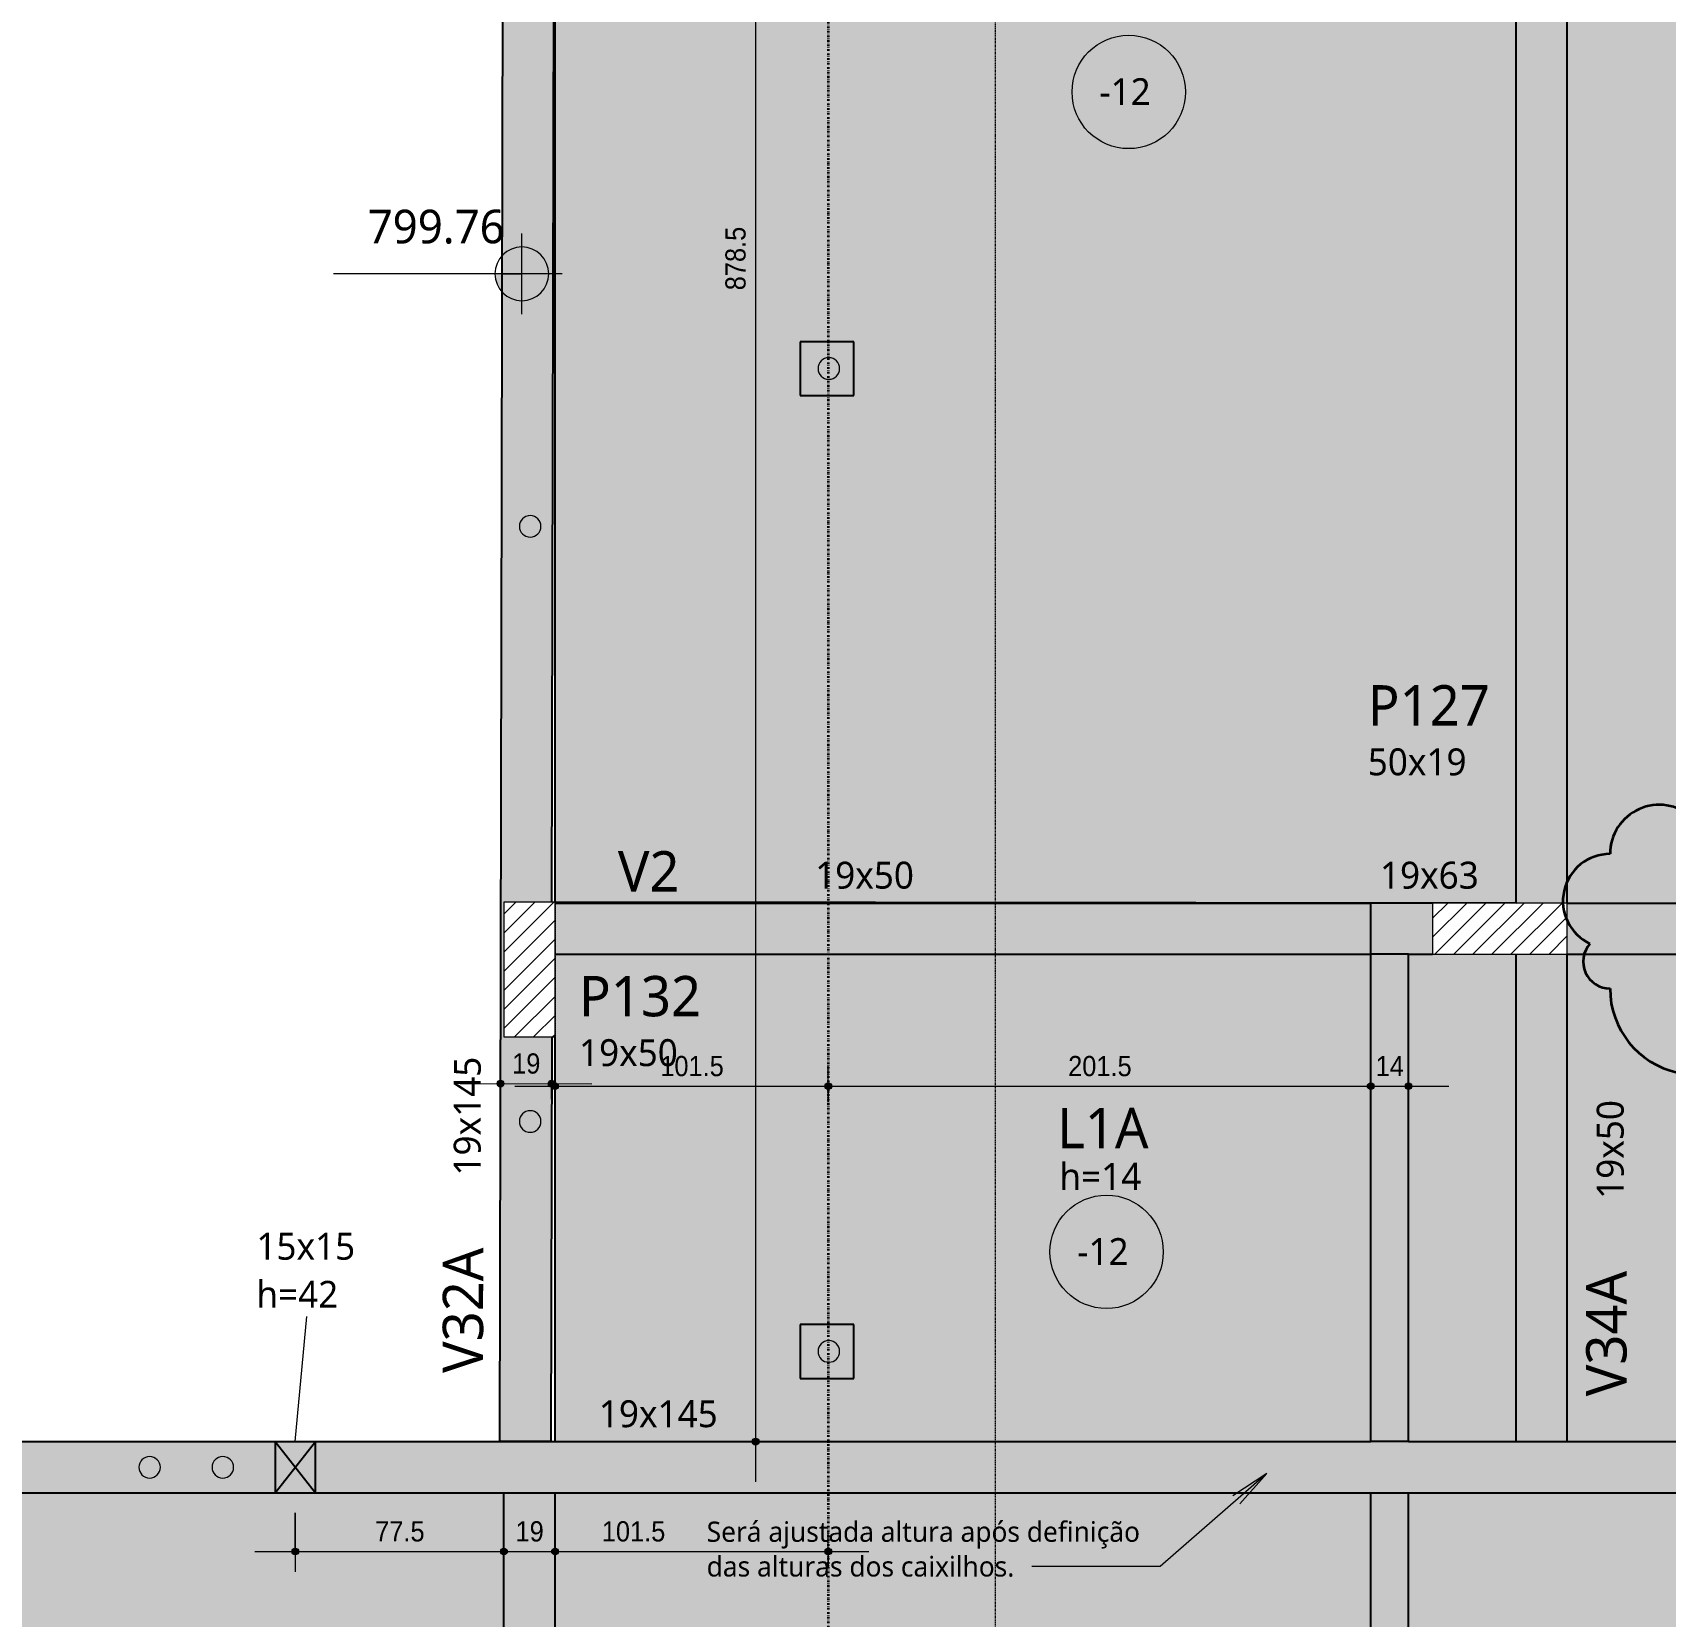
# Model space of a CAD drawing. Extents: x -1981 to 38708, y -3196 to 88064.
# Drawn here: x -47 to 559, y 892 to 1480 of the extents above; entities that cross this region are included whole.
import ezdxf

# ---------------------------------------------------------------- set-up
doc = ezdxf.new("R2010")
doc.units = 0
for name, pattern in [('Centro de 6 mm', [1.32, 0.6, -0.24, 0.24, -0.24]), ('Dash dot', [1.5875, 0.635, -0.47625, 0, -0.47625]), ('Hidden', [0.714375, 0.47625, -0.238125]), ('Traço', [0.635, 0.3175, -0.3175])]:
    doc.linetypes.add(name, pattern=pattern)
for name, color, linetype, lineweight in [('A-ANNO-DIMS', 7, 'Continuous', 9), ('A-ANNO-DIMS-50', 7, 'Continuous', 9), ('A-DETL', 7, 'Hidden', 18), ('A-DETL-GENF', 7, 'Continuous', 18), ('A-DETL-THIN', 7, 'Continuous', 25), ('A-FLOR', 7, 'Continuous', 25), ('A-FLOR-IDEN', 7, 'Continuous', 9), ('A-GENM', 7, 'Continuous', 25), ('A-GENM-HDLN', 7, 'Traço', 18), ('A-GENM-IDEN', 7, 'Continuous', 9), ('G-ANNO-DIMS', 7, 'Continuous', 9), ('G-ANNO-SYMB', 7, 'Continuous', 9), ('G-ANNO-TEXT', 7, 'Continuous', 9), ('S-BEAM', 7, 'Continuous', 25), ('S-BEAM-HDLN', 7, 'Traço', 25), ('S-BEAM-IDEN', 7, 'Continuous', 9), ('S-COLS-IDEN', 7, 'Continuous', 9), ('S-GRID', 7, 'Continuous', 9)]:
    doc.layers.add(name, color=color, linetype=linetype, lineweight=lineweight)
doc.layers.add('G-ANNO-REVC', color=1, linetype='Continuous', lineweight=35, true_color=0xff0000)
doc.styles.add('Arial_1', font='arial.ttf', dxfattribs={"width": 0.9, "height": 7.5})
doc.styles.add('Gadugi_1', font='gadugi.ttf', dxfattribs={"height": 15})
doc.styles.add('Gadugi_2', font='gadugi.ttf', dxfattribs={"height": 10})
doc.styles.add('Gadugi_3', font='gadugi.ttf', dxfattribs={"height": 12.5})
doc.styles.add('Gadugi_4', font='gadugi.ttf', dxfattribs={"height": 7.5})
doc.dimstyles.new('PED_1_5mm_ESQ', dxfattribs={"dimscale": 30.48, "dimtxt": 7.651945, "dimasz": 0.328084, "dimexe": 0.246063, "dimexo": 0.246063, "dimgap": 0.049213, "dimtad": 1, "dimdec": 1, "dimrnd": 0.5, "dimdsep": 46, "dimtxsty": 'Arial_1', "dimblk1": 'DOTSMALL', "dimblk2": 'DOTSMALL', "dimsah": 1, "dimcen": 0.09, "dimdle": 0.492126, "dimazin": 0, "dimtfac": 1, "dimtdec": 4, "dimtix": 1, "dimtmove": 0, "dimatfit": 3, "dimfxl": 1, "dimtvp": 1, "dimtolj": 1, "dimtzin": 0, "dimarcsym": 2})
doc.dimstyles.new('PED_1_5mm_ESQ_2', dxfattribs={"dimscale": 30.48, "dimtxt": 7.651945, "dimasz": 0.328084, "dimexe": 0.246063, "dimexo": 0.246063, "dimgap": 0.049213, "dimtad": 1, "dimdec": 1, "dimrnd": 0.5, "dimdsep": 46, "dimtxsty": 'Arial_1', "dimblk1": 'DOTSMALL', "dimblk2": 'DOTSMALL', "dimsah": 1, "dimcen": 0.09, "dimdle": 0.492126, "dimazin": 0, "dimtfac": 1, "dimtdec": 4, "dimtix": 1, "dimtmove": 2, "dimatfit": 3, "dimfxl": 1, "dimtvp": 1, "dimtolj": 1, "dimtzin": 0, "dimarcsym": 2})
doc.dimstyles.new('PED_1_5mm_ESQ_3', dxfattribs={"dimscale": 30.48, "dimtxt": 7.651945, "dimasz": 0.328084, "dimexe": 0.246063, "dimexo": 0.246063, "dimgap": 0.049213, "dimtad": 1, "dimdec": 1, "dimrnd": 0.5, "dimdsep": 46, "dimtxsty": 'Arial_1', "dimblk1": 'DOTSMALL', "dimblk2": 'DOTSMALL', "dimsah": 1, "dimcen": 0.09, "dimdle": 0.492126, "dimazin": 0, "dimtfac": 1, "dimtdec": 4, "dimtix": 1, "dimtmove": 0, "dimatfit": 3, "dimfxl": 1, "dimtvp": 1, "dimtolj": 1, "dimtzin": 0, "dimarcsym": 2})
pattern_1 = [(45, (0, 0), (-3.535534, 3.535534), [])]

# ---------------------------------------------------------------- blocks, each defined once
blk = doc.blocks.new('PED_FURO_RETANGULAR_R04_2020 - 15x15x42-3536302-PL D 001 - FORMA DO 1º PAVIMENTO')
at = {"layer": 'A-GENM-HDLN'}
for p, q in [((-7.5, 9.5), (7.5, -9.5)), ((-7.5, -9.5), (7.5, 9.5)), ((-7.5, -9.5), (-7.5, 9.5)), ((7.5, 9.5), (7.5, -9.5))]:
    blk.add_line(p, q, dxfattribs=at)
blk = doc.blocks.new('PED_TAG_LAJE_R03 - TÍTULO_ESPESSURA_REBAIXO-2582888-PL D 001 - FORMA DO 1º PAVIMENTO')
at = {"layer": 'A-FLOR-IDEN'}
blk.add_circle((-0.108, -0.761), 0.421, dxfattribs=at)
blk = doc.blocks.new('Elevações de ponto - M_Cota de elevação - Alvo preenchido-10609-PL D 001 - FORMA DO 1º PAVIMENTO')
at = {"layer": 'G-ANNO-DIMS'}
h = blk.add_hatch(color=256, dxfattribs=at)
edge = h.paths.add_edge_path(flags=0)
edge.add_line((0, 0), (-0.2, 0))
edge.add_arc((0, 0), 0.2, 90, 180, ccw=False)
edge.add_line((0, 0.2), (0, 0))
h = blk.add_hatch(color=256, dxfattribs=at)
edge = h.paths.add_edge_path(flags=0)
edge.add_line((0, 0), (0.2, 0))
edge.add_arc((0, 0), 0.2, 270, 360, ccw=False)
edge.add_line((0, -0.2), (0, 0))
for p, q in [((0, -0.3), (0, 0.3)), ((-0.3, 0), (1.4, 0))]:
    blk.add_line(p, q, dxfattribs=at)
blk.add_circle((0, 0), 0.2, dxfattribs=at)
blk = doc.blocks.new('DIMBLOCK279-PL D 001 - FORMA DO 1º PAVIMENTO')
at = {"layer": 'A-ANNO-DIMS-50', "transparency": 16777216}
h = blk.add_hatch(color=256, dxfattribs=at)
edge = h.paths.add_edge_path(flags=0)
edge.add_arc((50.14, 916.29), 1.25, 0, 360)
h = blk.add_hatch(color=256, dxfattribs=at)
edge = h.paths.add_edge_path(flags=0)
edge.add_arc((127.64, 916.29), 1.25, 0, 360)
for p, q in [((50.14, 930.62), (50.14, 908.79)), ((50.14, 916.29), (50.14, 930.62)), ((127.64, 910.56), (127.64, 923.79)), ((35.14, 916.29), (127.64, 916.29)), ((127.64, 916.29), (127.64, 910.56))]:
    blk.add_line(p, q, dxfattribs=at)
for centre in [(50.14, 916.29), (127.64, 916.29)]:
    blk.add_circle(centre, 1.25, dxfattribs=at)
at = {"layer": 'A-ANNO-DIMS-50', "color": 0, "transparency": 16777216, "insert": (79.82, 927.53), "char_height": 7.5, "width": 21.7551, "attachment_point": 1, "line_spacing_factor": 0.941778, "style": 'Arial_1'}
blk.add_mtext('77.5', dxfattribs=at)
blk = doc.blocks.new('_DotSmall')
at = {"color": 0, "linetype": 'ByBlock', "const_width": 0.5}
blk.add_lwpolyline([(-0.0625, 0, 1), (0.0625, 0, 1)], format="xyb", close=True, dxfattribs=at)
blk = doc.blocks.new('DIMBLOCK280-PL D 001 - FORMA DO 1º PAVIMENTO')
at = {"layer": 'A-ANNO-DIMS-50', "transparency": 16777216}
h = blk.add_hatch(color=256, dxfattribs=at)
edge = h.paths.add_edge_path(flags=0)
edge.add_arc((127.64, 916.29), 1.25, 0, 360)
h = blk.add_hatch(color=256, dxfattribs=at)
edge = h.paths.add_edge_path(flags=0)
edge.add_arc((146.64, 916.29), 1.25, 0, 360)
for p, q in [((127.64, 910.56), (127.64, 923.79)), ((146.64, 910.56), (146.64, 923.79)), ((127.64, 916.29), (146.64, 916.29)), ((127.64, 916.29), (127.64, 910.56)), ((146.64, 916.29), (146.64, 910.56))]:
    blk.add_line(p, q, dxfattribs=at)
for centre in [(127.64, 916.29), (146.64, 916.29)]:
    blk.add_circle(centre, 1.25, dxfattribs=at)
at = {"layer": 'A-ANNO-DIMS-50', "color": 0, "transparency": 16777216, "insert": (131.96, 927.53), "char_height": 7.5, "width": 12.4315, "attachment_point": 1, "line_spacing_factor": 0.941778, "style": 'Arial_1'}
blk.add_mtext('19', dxfattribs=at)
blk = doc.blocks.new('DIMBLOCK281-PL D 001 - FORMA DO 1º PAVIMENTO')
at = {"layer": 'A-ANNO-DIMS-50', "transparency": 16777216}
h = blk.add_hatch(color=256, dxfattribs=at)
edge = h.paths.add_edge_path(flags=0)
edge.add_arc((146.64, 916.29), 1.25, 0, 360)
h = blk.add_hatch(color=256, dxfattribs=at)
edge = h.paths.add_edge_path(flags=0)
edge.add_arc((248.14, 916.29), 1.25, 0, 360)
for p, q in [((146.64, 910.56), (146.64, 923.79)), ((248.14, 910.56), (248.14, 923.79)), ((146.64, 916.29), (263.14, 916.29)), ((146.64, 916.29), (146.64, 910.56)), ((248.14, 916.29), (248.14, 910.56))]:
    blk.add_line(p, q, dxfattribs=at)
for centre in [(146.64, 916.29), (248.14, 916.29)]:
    blk.add_circle(centre, 1.25, dxfattribs=at)
at = {"layer": 'A-ANNO-DIMS-50', "color": 0, "transparency": 16777216, "insert": (164, 927.53), "char_height": 7.5, "width": 27.9708, "attachment_point": 1, "line_spacing_factor": 0.941778, "style": 'Arial_1'}
blk.add_mtext('101.5', dxfattribs=at)
blk = doc.blocks.new('DIMBLOCK310-PL D 001 - FORMA DO 1º PAVIMENTO')
at = {"layer": 'A-ANNO-DIMS-50', "transparency": 16777216}
h = blk.add_hatch(color=256, dxfattribs=at)
edge = h.paths.add_edge_path(flags=0)
edge.add_arc((221.15, 1835.5), 1.25, 0, 360)
h = blk.add_hatch(color=256, dxfattribs=at)
edge = h.paths.add_edge_path(flags=0)
edge.add_arc((221.15, 957.12), 1.25, 0, 360)
for p, q in [((185.36, 1835.5), (228.65, 1835.5)), ((221.15, 1835.5), (185.36, 1835.5)), ((221.15, 1835.5), (221.15, 942.12)), ((215.42, 957.12), (228.65, 957.12)), ((221.15, 957.12), (215.42, 957.12))]:
    blk.add_line(p, q, dxfattribs=at)
for centre in [(221.15, 1835.5), (221.15, 957.12)]:
    blk.add_circle(centre, 1.25, dxfattribs=at)
at = {"layer": 'A-ANNO-DIMS-50', "color": 0, "transparency": 16777216, "insert": (209.91, 1384.66), "char_height": 7.5, "width": 27.9708, "attachment_point": 1, "rotation": 90, "line_spacing_factor": 0.941778, "style": 'Arial_1'}
blk.add_mtext('878.5', dxfattribs=at)
blk = doc.blocks.new('DIMBLOCK319-PL D 001 - FORMA DO 1º PAVIMENTO')
at = {"layer": 'A-ANNO-DIMS-50', "transparency": 16777216}
h = blk.add_hatch(color=256, dxfattribs=at)
edge = h.paths.add_edge_path(flags=0)
edge.add_arc((146.64, 1089.08), 1.25, 0, 360)
h = blk.add_hatch(color=256, dxfattribs=at)
edge = h.paths.add_edge_path(flags=0)
edge.add_arc((248.14, 1089.08), 1.25, 0, 360)
for p, q in [((146.64, 1083.35), (146.64, 1096.58)), ((248.14, 1083.35), (248.14, 1096.58)), ((131.64, 1089.08), (248.14, 1089.08)), ((146.64, 1089.08), (146.64, 1083.35)), ((248.14, 1089.08), (248.14, 1083.35))]:
    blk.add_line(p, q, dxfattribs=at)
for centre in [(146.64, 1089.08), (248.14, 1089.08)]:
    blk.add_circle(centre, 1.25, dxfattribs=at)
at = {"layer": 'A-ANNO-DIMS-50', "color": 0, "transparency": 16777216, "insert": (185.73, 1100.32), "char_height": 7.5, "width": 27.9708, "attachment_point": 1, "line_spacing_factor": 0.941778, "style": 'Arial_1'}
blk.add_mtext('101.5', dxfattribs=at)
blk = doc.blocks.new('DIMBLOCK320-PL D 001 - FORMA DO 1º PAVIMENTO')
at = {"layer": 'A-ANNO-DIMS-50', "transparency": 16777216}
h = blk.add_hatch(color=256, dxfattribs=at)
edge = h.paths.add_edge_path(flags=0)
edge.add_arc((248.14, 1089.08), 1.25, 0, 360)
h = blk.add_hatch(color=256, dxfattribs=at)
edge = h.paths.add_edge_path(flags=0)
edge.add_arc((449.65, 1089.08), 1.25, 0, 360)
for p, q in [((248.14, 1083.35), (248.14, 1096.58)), ((449.65, 1083.35), (449.65, 1096.58)), ((248.14, 1089.08), (449.65, 1089.08)), ((248.14, 1089.08), (248.14, 1083.35)), ((449.65, 1089.08), (449.65, 1083.35))]:
    blk.add_line(p, q, dxfattribs=at)
for centre in [(248.14, 1089.08), (449.65, 1089.08)]:
    blk.add_circle(centre, 1.25, dxfattribs=at)
at = {"layer": 'A-ANNO-DIMS-50', "color": 0, "transparency": 16777216, "insert": (337.24, 1100.32), "char_height": 7.5, "width": 27.9708, "attachment_point": 1, "line_spacing_factor": 0.941778, "style": 'Arial_1'}
blk.add_mtext('201.5', dxfattribs=at)
blk = doc.blocks.new('DIMBLOCK321-PL D 001 - FORMA DO 1º PAVIMENTO')
at = {"layer": 'A-ANNO-DIMS-50', "transparency": 16777216}
h = blk.add_hatch(color=256, dxfattribs=at)
edge = h.paths.add_edge_path(flags=0)
edge.add_arc((449.65, 1089.08), 1.25, 0, 360)
h = blk.add_hatch(color=256, dxfattribs=at)
edge = h.paths.add_edge_path(flags=0)
edge.add_arc((463.65, 1089.08), 1.25, 0, 360)
for p, q in [((449.65, 1083.35), (449.65, 1096.58)), ((463.65, 1083.35), (463.65, 1096.58)), ((449.65, 1089.08), (478.65, 1089.08)), ((449.65, 1089.08), (449.65, 1083.35)), ((463.65, 1089.08), (463.65, 1083.35))]:
    blk.add_line(p, q, dxfattribs=at)
for centre in [(449.65, 1089.08), (463.65, 1089.08)]:
    blk.add_circle(centre, 1.25, dxfattribs=at)
at = {"layer": 'A-ANNO-DIMS-50', "color": 0, "transparency": 16777216, "insert": (451.47, 1100.32), "char_height": 7.5, "width": 12.4315, "attachment_point": 1, "line_spacing_factor": 0.941778, "style": 'Arial_1'}
blk.add_mtext('14', dxfattribs=at)
blk = doc.blocks.new('DIMBLOCK322-PL D 001 - FORMA DO 1º PAVIMENTO')
at = {"layer": 'A-ANNO-DIMS-50', "transparency": 16777216}
h = blk.add_hatch(color=256, dxfattribs=at)
edge = h.paths.add_edge_path(flags=0)
edge.add_arc((126.37, 1090.06), 1.25, 0, 360)
h = blk.add_hatch(color=256, dxfattribs=at)
edge = h.paths.add_edge_path(flags=0)
edge.add_arc((145.36, 1090.02), 1.25, 0, 360)
for p, q in [((126.35, 1084.33), (126.38, 1097.56)), ((145.35, 1084.29), (145.38, 1097.52)), ((111.37, 1090.09), (160.36, 1089.99)), ((126.37, 1090.06), (126.35, 1084.33)), ((145.36, 1090.02), (145.35, 1084.29))]:
    blk.add_line(p, q, dxfattribs=at)
for centre in [(126.37, 1090.06), (145.36, 1090.02)]:
    blk.add_circle(centre, 1.25, dxfattribs=at)
at = {"layer": 'A-ANNO-DIMS-50', "color": 0, "transparency": 16777216, "insert": (130.71, 1101.29), "char_height": 7.5, "width": 12.4315, "attachment_point": 1, "rotation": 359.8823, "line_spacing_factor": 0.941778, "style": 'Arial_1'}
blk.add_mtext('19', dxfattribs=at)
blk = doc.blocks.new('Family - ___-3852453-PL D 001 - FORMA DO 1º PAVIMENTO')
at = {"layer": 'G-ANNO-REVC'}
for centre, radius, start, end in [((556.79, 1175.33), 18.25, 48.18969, 180), ((538.54, 1157.83), 17.5, 90, 244.79123), ((538.54, 1135.33), 10, 138.18969, 270), ((570.48, 1125.33), 31.94, 180, 334.79123)]:
    blk.add_arc(centre, radius, start, end, dxfattribs=at)

msp = doc.modelspace()

# ---------------------------------------------------------------- hatches: boundary and pattern name
at = {"layer": 'A-DETL-GENF', "true_color": 0xa6a6a6}
h = msp.add_hatch(color=253, dxfattribs=at)
h.paths.add_polyline_path([(252.92, 1345.56), (257.64, 1345.56), (257.64, 1365.56), (237.64, 1365.56), (237.64, 1345.56), (250.34, 1345.56)], flags=0)
h.paths.add_polyline_path([(248.34, 1351.6), (247.31, 1351.73), (246.34, 1352.13), (245.52, 1352.77), (244.88, 1353.6), (244.48, 1354.56), (244.34, 1355.6), (244.48, 1356.63), (244.88, 1357.6), (245.52, 1358.42), (246.34, 1359.06), (247.31, 1359.46), (248.34, 1359.6), (249.38, 1359.46), (250.34, 1359.06), (251.17, 1358.42), (251.81, 1357.6), (252.21, 1356.63), (252.34, 1355.6), (252.21, 1354.56), (251.81, 1353.6), (251.17, 1352.77), (250.34, 1352.13), (249.38, 1351.73)], flags=0)
at = {"layer": 'A-DETL-GENF', "true_color": 0xff00ff}
for points in [[(248.34, 1351.6), (249.38, 1351.73), (250.34, 1352.13), (251.17, 1352.77), (251.81, 1353.6), (252.21, 1354.56), (252.34, 1355.6), (252.21, 1356.63), (251.81, 1357.6), (251.17, 1358.42), (250.34, 1359.06), (249.38, 1359.46), (248.34, 1359.6), (247.31, 1359.46), (246.34, 1359.06), (245.52, 1358.42), (244.88, 1357.6), (244.48, 1356.63), (244.34, 1355.6), (244.48, 1354.56), (244.88, 1353.6), (245.52, 1352.77), (246.34, 1352.13), (247.31, 1351.73)], [(137.4, 1292.99), (138.43, 1293.12), (139.4, 1293.52), (140.23, 1294.16), (140.86, 1294.99), (141.26, 1295.95), (141.4, 1296.99), (141.26, 1298.02), (140.86, 1298.99), (140.23, 1299.81), (139.4, 1300.45), (138.43, 1300.85), (137.4, 1300.99), (136.36, 1300.85), (135.4, 1300.45), (134.57, 1299.81), (133.93, 1298.99), (133.54, 1298.02), (133.4, 1296.99), (133.54, 1295.95), (133.93, 1294.99), (134.57, 1294.16), (135.4, 1293.52), (136.36, 1293.12)], [(137.4, 1071.99), (138.43, 1072.12), (139.4, 1072.52), (140.23, 1073.16), (140.86, 1073.99), (141.26, 1074.95), (141.4, 1075.99), (141.26, 1077.02), (140.86, 1077.99), (140.23, 1078.81), (139.4, 1079.45), (138.43, 1079.85), (137.4, 1079.99), (136.36, 1079.85), (135.4, 1079.45), (134.57, 1078.81), (133.93, 1077.99), (133.54, 1077.02), (133.4, 1075.99), (133.54, 1074.95), (133.93, 1073.99), (134.57, 1073.16), (135.4, 1072.52), (136.36, 1072.12)], [(248.34, 986.6), (249.38, 986.73), (250.34, 987.13), (251.17, 987.77), (251.81, 988.6), (252.21, 989.56), (252.34, 990.6), (252.21, 991.63), (251.81, 992.6), (251.17, 993.42), (250.34, 994.06), (249.38, 994.46), (248.34, 994.6), (247.31, 994.46), (246.34, 994.06), (245.52, 993.42), (244.88, 992.6), (244.48, 991.63), (244.34, 990.6), (244.48, 989.56), (244.88, 988.6), (245.52, 987.77), (246.34, 987.13), (247.31, 986.73)], [(-3.98, 943.57), (-2.95, 943.7), (-1.98, 944.1), (-1.15, 944.74), (-0.52, 945.57), (-0.12, 946.53), (0.02, 947.57), (-0.12, 948.6), (-0.52, 949.57), (-1.15, 950.4), (-1.98, 951.03), (-2.95, 951.43), (-3.98, 951.57), (-5.02, 951.43), (-5.98, 951.03), (-6.81, 950.4), (-7.45, 949.57), (-7.84, 948.6), (-7.98, 947.57), (-7.84, 946.53), (-7.45, 945.57), (-6.81, 944.74), (-5.98, 944.1), (-5.02, 943.7)], [(23.22, 943.57), (24.25, 943.7), (25.22, 944.1), (26.05, 944.74), (26.68, 945.57), (27.08, 946.53), (27.22, 947.57), (27.08, 948.6), (26.68, 949.57), (26.05, 950.4), (25.22, 951.03), (24.25, 951.43), (23.22, 951.57), (22.18, 951.43), (21.22, 951.03), (20.39, 950.4), (19.75, 949.57), (19.35, 948.6), (19.22, 947.57), (19.35, 946.53), (19.75, 945.57), (20.39, 944.74), (21.22, 944.1), (22.18, 943.7)]]:
    msp.add_hatch(color=6, dxfattribs=at).paths.add_polyline_path(points, flags=0)
at = {"layer": 'A-DETL-GENF', "true_color": 0x808080}
h = msp.add_hatch(dxfattribs=at)
h.set_pattern_fill('FP_1', color=8, style=0, pattern_type=2)
h.set_pattern_definition(pattern_1)
h.paths.add_polyline_path([(145.09, 1107.38), (146.64, 1107.38), (146.64, 1157.38), (127.64, 1157.38), (127.64, 1107.38)], flags=0)
h = msp.add_hatch(dxfattribs=at)
h.set_pattern_fill('FP_1', color=8, style=0, pattern_type=2)
h.set_pattern_definition(pattern_1)
h.paths.add_polyline_path([(472.64, 1138.12), (522.64, 1138.12), (522.64, 1157.12), (472.64, 1157.12)], flags=0)
at = {"layer": 'A-DETL-GENF', "true_color": 0xa6a6a6}
h = msp.add_hatch(color=253, dxfattribs=at)
h.paths.add_polyline_path([(252.92, 980.56), (257.64, 980.56), (257.64, 1000.56), (237.64, 1000.56), (237.64, 980.56), (250.34, 980.56)], flags=0)
h.paths.add_polyline_path([(248.34, 986.6), (247.31, 986.73), (246.34, 987.13), (245.52, 987.77), (244.88, 988.6), (244.48, 989.56), (244.34, 990.6), (244.48, 991.63), (244.88, 992.6), (245.52, 993.42), (246.34, 994.06), (247.31, 994.46), (248.34, 994.6), (249.38, 994.46), (250.34, 994.06), (251.17, 993.42), (251.81, 992.6), (252.21, 991.63), (252.34, 990.6), (252.21, 989.56), (251.81, 988.6), (251.17, 987.77), (250.34, 987.13), (249.38, 986.73)], flags=0)
at = {"layer": 'A-FLOR', "true_color": 0xccffcc}
h = msp.add_hatch(color=254, dxfattribs=at)
h.paths.add_polyline_path([(503.63, 1157.12), (503.64, 1157.12), (503.64, 1834.4), (176.27, 1835.5), (146.66, 1835.5), (146.69, 1758.52), (146.71, 1758.52), (146.66, 1718.52), (146.64, 1697.82), (146.69, 1157.38), (472.64, 1157.14)], flags=0)
h.paths.add_polyline_path([(237.64, 1345.56), (237.64, 1365.56), (257.64, 1365.56), (257.64, 1345.56)], flags=0)
h.paths.add_polyline_path([(349.64, 1710.56), (329.64, 1710.56), (329.64, 1730.56), (349.64, 1730.56)], flags=0)
h.paths.add_polyline_path([(237.64, 1710.56), (237.64, 1730.56), (257.64, 1730.56), (257.64, 1710.56)], flags=0)
h = msp.add_hatch(color=254, dxfattribs=at)
h.paths.add_polyline_path([(958.15, 1157.12), (958.15, 1832.86), (522.64, 1834.33), (522.64, 1157.12), (760.3, 1157.12)], flags=0)
h.paths.add_polyline_path([(748.64, 1710.56), (728.64, 1710.56), (728.64, 1730.56), (748.64, 1730.56)], flags=0)
h = msp.add_hatch(color=254, dxfattribs=at)
h.paths.add_polyline_path([(146.64, 957.12), (449.65, 957.12), (449.65, 1138.12), (146.64, 1138.12), (146.64, 975)], flags=0)
h.paths.add_polyline_path([(463.65, 957.12), (503.64, 957.12), (503.64, 1138.12), (463.65, 1138.12), (463.65, 1004.06)], flags=0)
h.paths.add_polyline_path([(257.64, 980.56), (237.64, 980.56), (237.64, 1000.56), (257.64, 1000.56)], flags=0)
for points in [[(868.9, 957.12), (958.15, 957.12), (958.15, 1138.12), (522.64, 1138.12), (522.64, 957.12), (830.15, 957.12)], [(-1738.86, 533.55), (-1400.36, 533.55), (-1400.36, 707.12), (127.64, 707.12), (127.64, 938.12), (-1739.87, 938.12), (-1739.87, 533.55)], [(449.65, 707.12), (449.65, 938.12), (146.64, 938.12), (146.64, 707.12), (150.88, 707.12), (150.89, 707.12), (384.89, 707.12)], [(463.65, 707.12), (811.15, 707.15), (811.15, 938.12), (463.65, 938.12), (463.65, 707.12)]]:
    msp.add_hatch(color=254, dxfattribs=at).paths.add_polyline_path(points, flags=0)
at = {"layer": 'S-BEAM', "true_color": 0xccffcc}
for points in [[(503.64, 1157.12), (522.64, 1157.12), (522.64, 1834.33), (503.64, 1834.4), (503.64, 1408.69)], [(146.64, 1138.12), (449.65, 1138.12), (449.65, 1157.12), (146.64, 1157.12)], [(472.64, 1138.12), (472.64, 1157.12), (449.65, 1157.12), (449.65, 1138.12), (463.65, 1138.12)], [(958.15, 1138.12), (1298.14, 1138.12), (1298.14, 1157.12), (522.64, 1157.12), (522.64, 1138.12), (958.15, 1138.12)], [(449.65, 957.12), (463.65, 957.12), (463.65, 1138.12), (449.65, 1138.12)], [(522.64, 957.12), (522.64, 1138.12), (503.64, 1138.12), (503.64, 957.12)], [(132.14, 707.12), (146.64, 707.12), (146.64, 938.12), (127.64, 938.12), (127.64, 707.12)], [(449.65, 506.12), (463.65, 506.12), (463.65, 938.12), (449.65, 938.12), (449.65, 541.3)]]:
    msp.add_hatch(color=254, dxfattribs=at).paths.add_polyline_path(points, flags=0)
at = {"layer": 'S-BEAM', "true_color": 0xd9d9d9}
h = msp.add_hatch(color=254, dxfattribs=at)
h.paths.add_polyline_path([(145.09, 957.21), (145.4, 1107.38), (127.64, 1107.38), (127.66, 1157.38), (145.5, 1157.38), (146.6, 1718.52), (127.66, 1718.52), (126.09, 957.25), (127.64, 957.24)], flags=0)
h.paths.add_polyline_path([(137.4, 1071.99), (136.36, 1072.12), (135.4, 1072.52), (134.57, 1073.16), (133.93, 1073.99), (133.54, 1074.95), (133.4, 1075.99), (133.54, 1077.02), (133.93, 1077.99), (134.57, 1078.81), (135.4, 1079.45), (136.36, 1079.85), (137.4, 1079.99), (138.43, 1079.85), (139.4, 1079.45), (140.23, 1078.81), (140.86, 1077.99), (141.26, 1077.02), (141.4, 1075.99), (141.26, 1074.95), (140.86, 1073.99), (140.23, 1073.16), (139.4, 1072.52), (138.43, 1072.12)], flags=0)
h.paths.add_polyline_path([(137.4, 1292.99), (136.36, 1293.12), (135.4, 1293.52), (134.57, 1294.16), (133.93, 1294.99), (133.54, 1295.95), (133.4, 1296.99), (133.54, 1298.02), (133.93, 1298.99), (134.57, 1299.81), (135.4, 1300.45), (136.36, 1300.85), (137.4, 1300.99), (138.43, 1300.85), (139.4, 1300.45), (140.23, 1299.81), (140.86, 1298.99), (141.26, 1298.02), (141.4, 1296.99), (141.26, 1295.95), (140.86, 1294.99), (140.23, 1294.16), (139.4, 1293.52), (138.43, 1293.12)], flags=0)
h.paths.add_polyline_path([(137.4, 1487.99), (136.36, 1488.12), (135.4, 1488.52), (134.57, 1489.16), (133.93, 1489.99), (133.54, 1490.95), (133.4, 1491.99), (133.54, 1493.02), (133.93, 1493.99), (134.57, 1494.81), (135.4, 1495.45), (136.36, 1495.85), (137.4, 1495.99), (138.43, 1495.85), (139.4, 1495.45), (140.23, 1494.81), (140.86, 1493.99), (141.26, 1493.02), (141.4, 1491.99), (141.26, 1490.95), (140.86, 1489.99), (140.23, 1489.16), (139.4, 1488.52), (138.43, 1488.12)], flags=0)
h = msp.add_hatch(color=254, dxfattribs=at)
h.paths.add_polyline_path([(1.47, 938.12), (127.64, 938.12), (127.64, 957.12), (-251.36, 957.12), (-251.36, 938.12), (-0.52, 938.12)], flags=0)
h.paths.add_polyline_path([(23.22, 943.57), (22.18, 943.7), (21.22, 944.1), (20.39, 944.74), (19.75, 945.57), (19.35, 946.53), (19.22, 947.57), (19.35, 948.6), (19.75, 949.57), (20.39, 950.4), (21.22, 951.03), (22.18, 951.43), (23.22, 951.57), (24.25, 951.43), (25.22, 951.03), (26.05, 950.4), (26.68, 949.57), (27.08, 948.6), (27.22, 947.57), (27.08, 946.53), (26.68, 945.57), (26.05, 944.74), (25.22, 944.1), (24.25, 943.7)], flags=0)
h.paths.add_polyline_path([(-3.98, 943.57), (-5.02, 943.7), (-5.98, 944.1), (-6.81, 944.74), (-7.45, 945.57), (-7.84, 946.53), (-7.98, 947.57), (-7.84, 948.6), (-7.45, 949.57), (-6.81, 950.4), (-5.98, 951.03), (-5.02, 951.43), (-3.98, 951.57), (-2.95, 951.43), (-1.98, 951.03), (-1.15, 950.4), (-0.52, 949.57), (-0.12, 948.6), (0.02, 947.57), (-0.12, 946.53), (-0.52, 945.57), (-1.15, 944.74), (-1.98, 944.1), (-2.95, 943.7)], flags=0)
h.paths.add_polyline_path([(-192.78, 943.57), (-193.82, 943.7), (-194.78, 944.1), (-195.61, 944.74), (-196.25, 945.57), (-196.65, 946.53), (-196.78, 947.57), (-196.65, 948.6), (-196.25, 949.57), (-195.61, 950.4), (-194.78, 951.03), (-193.82, 951.43), (-192.78, 951.57), (-191.75, 951.43), (-190.78, 951.03), (-189.95, 950.4), (-189.32, 949.57), (-188.92, 948.6), (-188.78, 947.57), (-188.92, 946.53), (-189.32, 945.57), (-189.95, 944.74), (-190.78, 944.1), (-191.75, 943.7)], flags=0)
h.paths.add_polyline_path([(-219.98, 943.57), (-221.02, 943.7), (-221.98, 944.1), (-222.81, 944.74), (-223.45, 945.57), (-223.84, 946.53), (-223.98, 947.57), (-223.84, 948.6), (-223.45, 949.57), (-222.81, 950.4), (-221.98, 951.03), (-221.02, 951.43), (-219.98, 951.57), (-218.95, 951.43), (-217.98, 951.03), (-217.15, 950.4), (-216.52, 949.57), (-216.12, 948.6), (-215.98, 947.57), (-216.12, 946.53), (-216.52, 945.57), (-217.15, 944.74), (-217.98, 944.1), (-218.95, 943.7)], flags=0)
msp.add_hatch(color=254, dxfattribs=at).paths.add_polyline_path([(463.65, 938.12), (1329.15, 938.12), (1329.15, 957.12), (127.64, 957.12), (127.64, 938.12), (459.45, 938.12)], flags=0)

# ---------------------------------------------------------------- linework, layer by layer
at = {"layer": 'A-DETL'}
for p, q in [((146.64, 1821.12), (146.64, 957.12)), ((146.64, 1821.12), (146.64, 957.12)), ((503.64, 1157.12), (503.64, 1823)), ((522.64, 1823.13), (522.64, 1157.12)), ((503.64, 957.12), (503.64, 1138.12)), ((522.64, 1138.12), (522.64, 957.12))]:
    msp.add_line(p, q, dxfattribs=at)
at = {"layer": 'A-DETL', "linetype": 'Continuous'}
for p, q in [((257.64, 1365.56), (237.64, 1365.56)), ((237.64, 1365.56), (237.64, 1345.56)), ((257.64, 1345.56), (257.64, 1365.56)), ((237.64, 1345.56), (257.64, 1345.56)), ((146.64, 1157.38), (127.64, 1157.38)), ((127.64, 1157.38), (127.64, 1107.38)), ((146.64, 1107.38), (146.64, 1157.38)), ((522.64, 1157.12), (472.64, 1157.12)), ((472.64, 1157.12), (472.64, 1138.12)), ((522.64, 1138.12), (522.64, 1157.12)), ((472.64, 1138.12), (522.64, 1138.12)), ((127.64, 1107.38), (146.64, 1107.38)), ((257.64, 1000.56), (237.64, 1000.56)), ((237.64, 1000.56), (237.64, 980.56)), ((257.64, 980.56), (257.64, 1000.56)), ((237.64, 980.56), (257.64, 980.56))]:
    msp.add_line(p, q, dxfattribs=at)
for centre, start, end in [((248.34, 1355.6), 0, 180), ((248.34, 1355.6), 180, 0), ((137.4, 1296.99), 0, 180), ((137.4, 1296.99), 180, 0), ((137.4, 1075.99), 0, 180), ((137.4, 1075.99), 180, 0), ((248.34, 990.6), 0, 180), ((248.34, 990.6), 180, 0), ((-3.98, 947.57), 360, 180), ((-3.98, 947.57), 180, 360), ((23.22, 947.57), 360, 180), ((23.22, 947.57), 180, 360)]:
    msp.add_arc(centre, 4, start, end, dxfattribs=at)
at = {"layer": 'A-DETL-THIN'}
for p, q in [((237.64, 1365.56), (237.64, 1345.56)), ((257.64, 1365.56), (237.64, 1365.56)), ((257.64, 1345.56), (257.64, 1365.56)), ((237.64, 1345.56), (257.64, 1345.56)), ((237.64, 1000.56), (237.64, 980.56)), ((257.64, 1000.56), (237.64, 1000.56)), ((257.64, 980.56), (257.64, 1000.56)), ((237.64, 980.56), (257.64, 980.56)), ((42.64, 938.12), (57.64, 957.12)), ((42.64, 957.12), (57.64, 938.12))]:
    msp.add_line(p, q, dxfattribs=at)
at = {"layer": 'A-FLOR'}
for p, q in [((146.64, 1157.38), (146.64, 1706.08)), ((503.63, 1157.12), (146.64, 1157.38)), ((146.64, 957.12), (146.64, 1107.38))]:
    msp.add_line(p, q, dxfattribs=at)
at = {"layer": 'A-GENM-IDEN'}
msp.add_line((50.14, 957.12), (54.39, 1003.51), dxfattribs=at)
at = {"layer": 'G-ANNO-DIMS'}
msp.add_line((126.98, 1390.76), (134.3, 1390.76), dxfattribs=at)
at = {"layer": 'G-ANNO-SYMB', "linetype": 'Centro de 6 mm'}
msp.add_line((310.31, -1021.05), (310.31, 1884.4), dxfattribs=at)
at = {"layer": 'G-ANNO-TEXT'}
for p, q in [((411.05, 945.32), (371.37, 910.75)), ((411.05, 945.32), (398.44, 936.95)), ((411.05, 945.32), (401.04, 933.98)), ((371.37, 910.75), (323.72, 910.75))]:
    msp.add_line(p, q, dxfattribs=at)
at = {"layer": 'S-BEAM'}
for p, q in [((503.64, 1157.12), (503.64, 1834.4)), ((522.64, 1157.12), (522.64, 1834.33)), ((126.09, 957.25), (127.66, 1718.52)), ((145.5, 1157.38), (146.66, 1718.52)), ((146.64, 1157.12), (449.65, 1157.12)), ((472.64, 1157.12), (449.65, 1157.12)), ((449.65, 1138.12), (449.65, 1157.12)), ((522.64, 1157.12), (1298.14, 1157.12)), ((146.64, 1138.12), (449.65, 1138.12)), ((449.65, 957.12), (449.65, 1138.12)), ((463.65, 957.12), (463.65, 1138.12)), ((463.65, 1138.12), (472.64, 1138.12)), ((503.64, 957.12), (503.64, 1138.12)), ((522.64, 957.12), (522.64, 1138.12)), ((522.64, 1138.12), (1298.14, 1138.12)), ((145.4, 1107.38), (145.09, 957.21)), ((-251.36, 957.12), (127.64, 957.12)), ((126.09, 957.25), (145.09, 957.21)), ((127.64, 957.12), (449.65, 957.12)), ((463.65, 957.12), (1329.15, 957.12)), ((-251.36, 938.12), (127.64, 938.12)), ((127.64, 707.12), (127.64, 938.12)), ((127.64, 938.12), (449.65, 938.12)), ((146.64, 707.12), (146.64, 938.12)), ((449.65, 506.1), (449.65, 938.12)), ((463.65, 938.12), (1329.15, 938.12)), ((463.65, 506.1), (463.65, 938.12))]:
    msp.add_line(p, q, dxfattribs=at)
at = {"layer": 'S-BEAM-HDLN', "linetype": 'Continuous'}
for p, q in [((463.65, 1138.12), (449.65, 1138.12)), ((42.64, 957.12), (42.64, 938.12)), ((57.64, 938.12), (57.64, 957.12)), ((463.65, 957.12), (449.65, 957.12)), ((449.65, 938.12), (463.65, 938.12))]:
    msp.add_line(p, q, dxfattribs=at)
at = {"layer": 'S-GRID', "color": 40, "linetype": 'Dash dot', "lineweight": 35, "true_color": 0xffc000}
msp.add_line((248.14, 1965.3), (248.14, -1105.7), dxfattribs=at)

# ---------------------------------------------------------------- block references
at = {"layer": 'A-FLOR-IDEN', "xscale": 49.99999999999998, "yscale": 49.99999999999998, "zscale": 49.99999999999998}
for p in [(365.14, 1496.36), (356.92, 1065.62)]:
    msp.add_blockref('PED_TAG_LAJE_R03 - TÍTULO_ESPESSURA_REBAIXO-2582888-PL D 001 - FORMA DO 1º PAVIMENTO', p, dxfattribs=at)
at = {"layer": 'A-GENM', "linetype": 'Traço', "lineweight": 18}
msp.add_blockref('PED_FURO_RETANGULAR_R04_2020 - 15x15x42-3536302-PL D 001 - FORMA DO 1º PAVIMENTO', (50.14, 947.62), dxfattribs=at)
at = {"layer": 'G-ANNO-DIMS', "extrusion": (0, 0, -1), "xscale": 49.99999999999998, "yscale": 49.99999999999998, "zscale": 49.99999999999998}
msp.add_blockref('Elevações de ponto - M_Cota de elevação - Alvo preenchido-10609-PL D 001 - FORMA DO 1º PAVIMENTO', (-134.3, 1390.76), dxfattribs=at)
at = {"layer": 'G-ANNO-REVC'}
msp.add_blockref('Family - ___-3852453-PL D 001 - FORMA DO 1º PAVIMENTO', (0, 0), dxfattribs=at)

# ---------------------------------------------------------------- texts
at = {"layer": 'A-FLOR-IDEN', "attachment_point": 1}
for s, insert, char_height, width, style in [('-12', (348.82, 1463.41), 10, 25.2532, 'Gadugi_2'), ('L1A', (333.21, 1081.05), 15, 42.4894, 'Gadugi_1'), ('h=14', (333.99, 1060.58), 10, 39.6835, 'Gadugi_2'), ('-12', (340.61, 1032.67), 10, 25.2532, 'Gadugi_2')]:
    msp.add_mtext(s, dxfattribs=dict(at, insert=insert, char_height=char_height, width=width, style=style))
at = {"layer": 'A-GENM-IDEN', "char_height": 10, "attachment_point": 1, "style": 'Gadugi_2'}
for s, insert, width in [('15x15', (35.69, 1034.66), 44.8945), ('h=42', (35.69, 1016.8), 39.6835)]:
    msp.add_mtext(s, dxfattribs=dict(at, insert=insert, width=width))
at = {"layer": 'G-ANNO-DIMS', "insert": (77.01, 1414.59), "char_height": 12.5, "width": 61.2919, "attachment_point": 1, "line_spacing_factor": 1.02016, "style": 'Gadugi_3'}
msp.add_mtext('799.76', dxfattribs=at)
at = {"layer": 'G-ANNO-TEXT', "char_height": 7.5, "attachment_point": 1, "style": 'Gadugi_4'}
for s, insert, width in [('Será ajustada altura após definição', (202.97, 927.4), 197.616), ('das alturas dos caixilhos.', (202.97, 914.5), 140.2953)]:
    msp.add_mtext(s, dxfattribs=dict(at, insert=insert, width=width))
at = {"layer": 'S-BEAM-IDEN', "attachment_point": 1}
for s, insert, char_height, width, style in [('V2', (169.97, 1176.39), 15, 30.0633, 'Gadugi_1'), ('19x50', (243.26, 1172.46), 10, 44.8945, 'Gadugi_2'), ('19x63', (453.08, 1172.46), 10, 44.8945, 'Gadugi_2'), ('19x145', (162.91, 972.46), 10, 54.1139, 'Gadugi_2')]:
    msp.add_mtext(s, dxfattribs=dict(at, insert=insert, char_height=char_height, width=width, style=style))
for s, insert, char_height, width, rotation, style in [('19x145', (108.96, 1055.91), 10, 54.1139, 89.8823, 'Gadugi_2'), ('19x50', (533.6, 1047.25), 10, 44.8945, 90, 'Gadugi_2'), ('V32A', (104.87, 982.62), 15, 60.5274, 89.8823, 'Gadugi_1'), ('V34A', (529.67, 973.95), 15, 60.5274, 90, 'Gadugi_1')]:
    msp.add_mtext(s, dxfattribs=dict(at, insert=insert, char_height=char_height, width=width, rotation=rotation, style=style))
at = {"layer": 'S-COLS-IDEN', "attachment_point": 1}
for s, insert, char_height, width, style in [('P127', (448.54, 1238.02), 15, 56.519, 'Gadugi_1'), ('50x19', (448.54, 1214.54), 10, 44.8945, 'Gadugi_2'), ('P132', (155.54, 1130.04), 15, 56.519, 'Gadugi_1'), ('19x50', (155.54, 1106.55), 10, 44.8945, 'Gadugi_2')]:
    msp.add_mtext(s, dxfattribs=dict(at, insert=insert, char_height=char_height, width=width, style=style))

# ---------------------------------------------------------------- dimensions: what is measured, and where the dimension line sits
at = {"layer": 'A-ANNO-DIMS'}
for base, p1, p2, angle, override, picture, middle in [((221.15, 957.12), (177.86, 1835.5), (222.92, 957.12), 90, {"dimpost": '<>', "dimfxl": 879.539606}, 'DIMBLOCK310-PL D 001 - FORMA DO 1º PAVIMENTO', (215.82, 1396.31)), ((145.36, 1090.02), (126.37, 1091.83), (145.37, 1091.79), 359.8823, {"dimpost": '<>', "dimfxl": 19}, 'DIMBLOCK322-PL D 001 - FORMA DO 1º PAVIMENTO', (135.88, 1095.37))]:
    dim = msp.add_linear_dim(base=base, p1=p1, p2=p2, angle=angle, dimstyle='PED_1_5mm_ESQ_3', override=override, dxfattribs=at)
    dim.commit()
    dim.dimension.update_dxf_attribs({"geometry": picture, "text_midpoint": middle})
for base, p1, p2, dimstyle, override, picture, middle in [((248.14, 1089.08), (146.64, 1090.85), (248.14, 1090.85), 'PED_1_5mm_ESQ_3', {"dimpost": '<>', "dimfxl": 101.50452}, 'DIMBLOCK319-PL D 001 - FORMA DO 1º PAVIMENTO', (197.39, 1094.41)), ((449.65, 1089.08), (248.14, 1090.85), (449.65, 1090.85), 'PED_1_5mm_ESQ_3', {"dimpost": '<>', "dimfxl": 201.509533}, 'DIMBLOCK320-PL D 001 - FORMA DO 1º PAVIMENTO', (348.89, 1094.41)), ((463.65, 1089.08), (449.65, 1090.85), (463.65, 1090.85), 'PED_1_5mm_ESQ_3', {"dimpost": '<>', "dimfxl": 14}, 'DIMBLOCK321-PL D 001 - FORMA DO 1º PAVIMENTO', (456.65, 1094.35)), ((127.64, 916.29), (50.14, 938.12), (127.64, 918.06), 'PED_1_5mm_ESQ', {"dimpost": '<>', "dimfxl": 80.048897}, 'DIMBLOCK279-PL D 001 - FORMA DO 1º PAVIMENTO', (88.89, 921.61)), ((146.64, 916.29), (127.64, 918.06), (146.64, 918.06), 'PED_1_5mm_ESQ', {"dimpost": '<>', "dimfxl": 19}, 'DIMBLOCK280-PL D 001 - FORMA DO 1º PAVIMENTO', (137.14, 921.62))]:
    dim = msp.add_linear_dim(base=base, p1=p1, p2=p2, dimstyle=dimstyle, override=override, dxfattribs=at)
    dim.commit()
    dim.dimension.update_dxf_attribs({"geometry": picture, "text_midpoint": middle})
dim = msp.add_linear_dim(base=(248.14, 916.29), p1=(146.64, 918.06), p2=(248.14, 918.06), dimstyle='PED_1_5mm_ESQ_2', override={"dimpost": '<>', "dimfxl": 101.50452}, dxfattribs=at)
dim.commit()
dim.dimension.update_dxf_attribs({"geometry": 'DIMBLOCK281-PL D 001 - FORMA DO 1º PAVIMENTO', "text_midpoint": (177.99, 922.53), "dimtype": 160})

doc.saveas('drawing.dxf')
